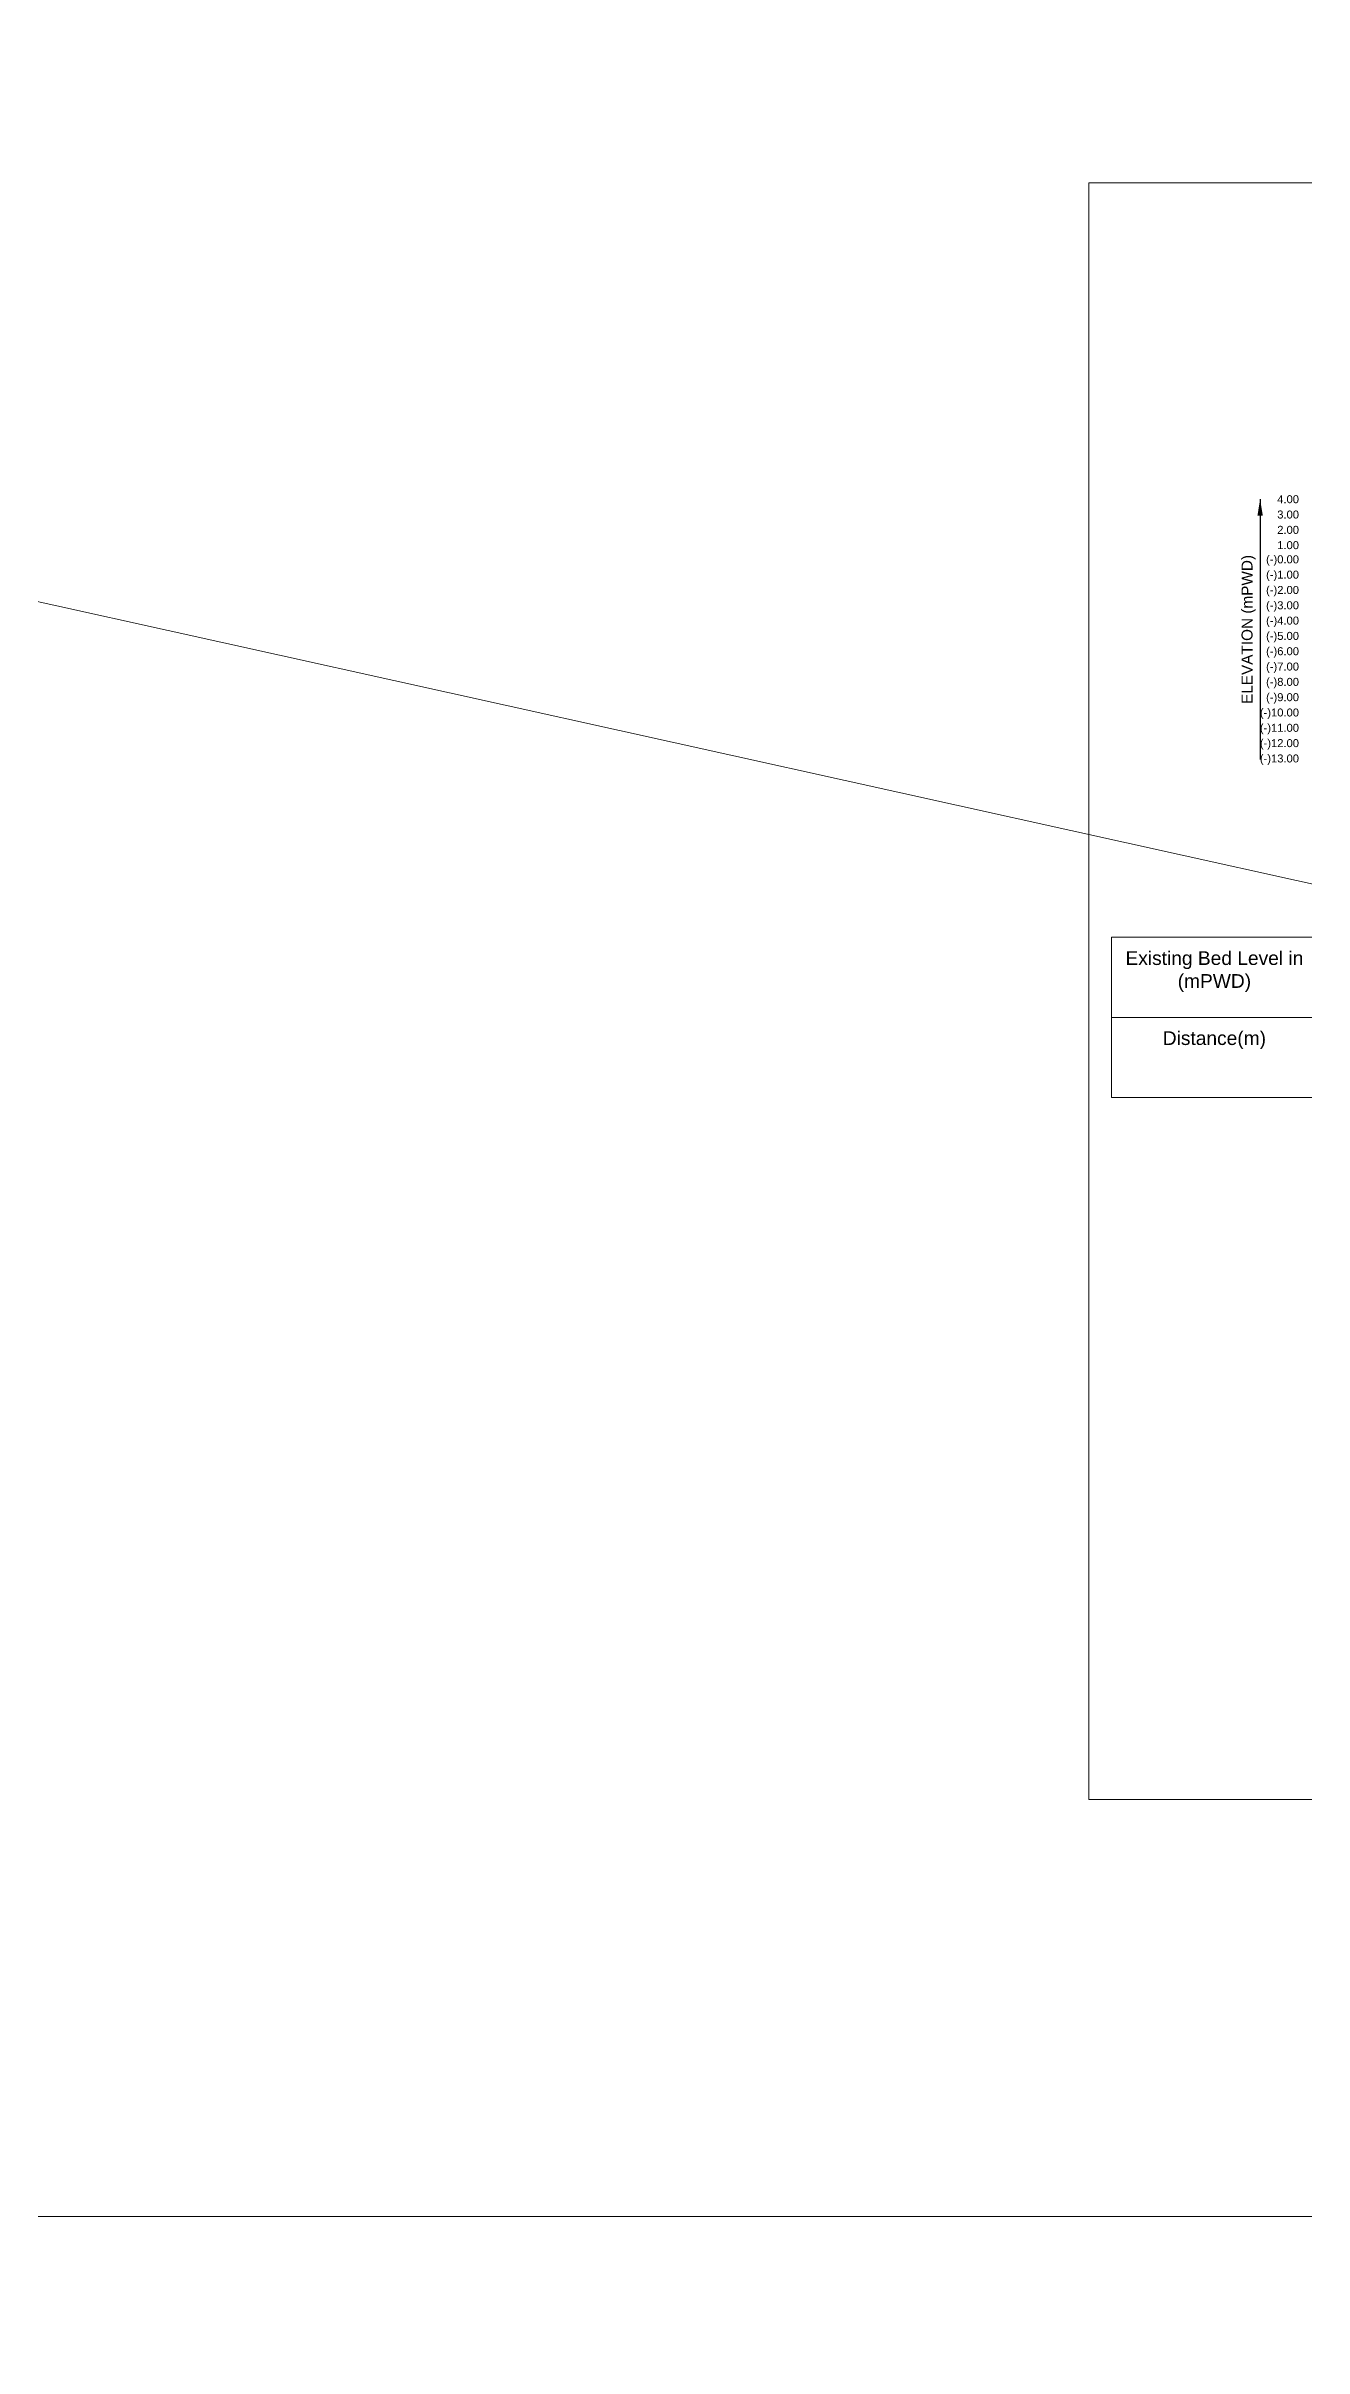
# Model space of a CAD drawing. Header units: inches. Extents: x 66615 to 414904, y -29123 to 90068.
# Drawn here: x 335000 to 340503, y 22984 to 33054 of the extents above; entities that cross this region are included whole.
import ezdxf

# ---------------------------------------------------------------- set-up
doc = ezdxf.new("R2010")
doc.units = ezdxf.units.IN
doc.header["$LTSCALE"] = 7
doc.header["$MEASUREMENT"] = 0
for name, color, linetype, lineweight in [('Cross section Data Border', 7, 'Continuous', 9), ('Cross Section Labels', 7, 'Continuous', 9), ('Long Section Labels', 7, 'Continuous', 9)]:
    doc.layers.add(name, color=color, linetype=linetype, lineweight=lineweight)
doc.styles.get("Standard").update_dxf_attribs({"font": 'arial.ttf'})
doc.dimstyles.get("Standard").update_dxf_attribs({"dimtxt": 0.18, "dimasz": 0.18, "dimexe": 0.18, "dimexo": 0.0625, "dimgap": 0.09, "dimtad": 0, "dimtih": 1, "dimtoh": 1, "dimdec": 4, "dimzin": 0, "dimdsep": 46, "dimtxsty": 'Standard', "dimcen": 0.09, "dimadec": 0, "dimazin": 0, "dimtfac": 1, "dimtdec": 4, "dimtofl": 0, "dimtmove": 0, "dimatfit": 3, "dimfxl": 1, "dimtolj": 1, "dimtzin": 0, "dimarcsym": 0})

msp = doc.modelspace()

# ---------------------------------------------------------------- linework, layer by layer
at = {"layer": 'Cross section Data Border'}
msp.add_lwpolyline([(339660.9187, 29154.87399), (347040.93417, 29154.87399), (347040.93417, 28454.87399), (339660.9187, 28454.87399)], close=True, dxfattribs=at)
msp.add_lwpolyline([(339660.9187, 28804.87399), (347040.93417, 28804.87399)], dxfattribs=at)
at = {"layer": 'Cross Section Labels'}
msp.add_lwpolyline([(339560.9187, 32454.87399), (349560.9187, 32454.87399), (349560.9187, 25383.87399), (339560.9187, 25383.87399)], close=True, dxfattribs=at)
at = {"layer": 'Long Section Labels'}
msp.add_line((66615.45744, 90067.95473), (414903.83709, 12914.81126), dxfattribs=at)
msp.add_lwpolyline([(98754.29964, 52421.02197), (386086.98462, 52421.02197), (386086.98462, 23559.568), (98754.29964, 23559.568)], close=True, dxfattribs=at)

# ---------------------------------------------------------------- texts
at = {"layer": 'Cross section Data Border', "char_height": 60, "width": 800, "attachment_point": 5}
for s, insert in [('Existing Bed Level in (mPWD)', (340110.9187, 29004.87399)), ('Distance(m)', (340110.9187, 28704.87399))]:
    msp.add_mtext(s, dxfattribs=dict(at, insert=insert))
at = {"layer": 'Long Section Labels', "char_height": 35, "attachment_point": 6}
for s, insert in [('4.00', (340480.9187, 31071.09399)), ('3.00', (340480.9187, 31004.09399)), ('2.00', (340480.9187, 30937.09399)), ('(-)0.00', (340480.9187, 30803.09399)), ('1.00', (340480.9187, 30870.09399)), ('(-)1.00', (340480.9187, 30736.09399)), ('(-)2.00', (340480.9187, 30669.09399)), ('(-)3.00', (340480.9187, 30602.09399)), ('(-)4.00', (340480.9187, 30535.09399)), ('(-)5.00', (340480.9187, 30468.09399)), ('(-)6.00', (340480.9187, 30401.09399)), ('(-)7.00', (340480.9187, 30334.09399)), ('(-)8.00', (340480.9187, 30267.09399)), ('(-)9.00', (340480.9187, 30200.09399)), ('(-)10.00', (340480.9187, 30133.09399)), ('(-)11.00', (340480.9187, 30066.09399)), ('(-)12.00', (340480.9187, 29999.09399)), ('(-)13.00', (340480.9187, 29932.09399))]:
    msp.add_mtext(s, dxfattribs=dict(at, insert=insert))
at = {"layer": 'Long Section Labels', "insert": (340260.9187, 30501.59399), "char_height": 48, "attachment_point": 5, "rotation": 90}
msp.add_mtext('ELEVATION (mPWD)', dxfattribs=at)

# ---------------------------------------------------------------- leaders
at = {"layer": 'Long Section Labels'}
msp.add_leader([(340310.9187, 31071.09399), (340310.9187, 29932.09399)], dimstyle='Standard', override={"dimasz": 72}, dxfattribs=at)

doc.saveas('drawing.dxf')
